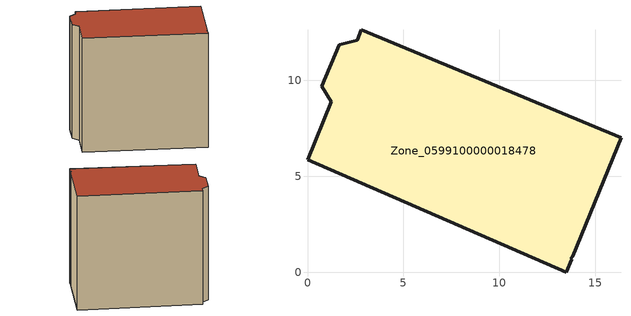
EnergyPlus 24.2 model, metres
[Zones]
Zone_0599100000018478
 floor ground (C_G): 13.51,0 0,5.86 1.25,8.88 0.76,9.7 1.66,11.87 2.59,12.11 2.79,12.64 16.35,7.01 13.84,0.83 13.73,0.7 13.78,0.68 z0
 wall outside (C_F): 0.76,9.7 1.25,8.88 0,5.86 13.51,0 13.78,0.68 13.73,0.7 13.84,0.83 16.35,7.01 2.79,12.64 2.59,12.11 1.66,11.87 0.76,9.7 z0:14.63
 roof outside (C_R): 13.84,0.83 16.35,7.01 2.79,12.64 2.59,12.11 1.66,11.87 0.76,9.7 1.25,8.88 0,5.86 13.51,0 13.78,0.68 13.73,0.7 z14.63
[BUILDING]
Pand.0599100000018478: North Axis=0; Terrain=City; Loads Convergence Tolerance Value=0.04; Temperature Convergence Tolerance Value=0.4; Solar Distribution=FullExterior; Maximum Number of Warmup Days=25; Minimum Number of Warmup Days=1
[Site:Location]
Rotterdam.The.Hague.AP_ZH_NLD Design_Conditions: Latitude=51.96; Longitude=4.45; Time Zone=1; Elevation=-4.5
[SITE:GROUNDTEMPERATURE:BUILDINGSURFACE]
18, 18, 18, 18, 18, 18, 18, 18, 18, 18, 18, 18
[MATERIAL] Thermal Absorptance=0.9; Solar Absorptance=0.7; Visible Absorptance=0.7
Name | Roughness | Thickness | Conductivity | Density | Specific Heat
G.TI.1946 | MediumSmooth | 0.15 | 1 | 540 | 1210
F.TI.1946 | Rough | 0.3 | 0.857143 | 1920 | 840
R.TI.1946 | MediumRough | 0.2 | 0.1 | 1500 | 1000
[CONSTRUCTION]
C_G: G.TI.1946
C_F: F.TI.1946
C_R: R.TI.1946
[ZONE]
Zone_0599100000018478: Type=1; Multiplier=1; Ceiling Height=Autocalculate; Volume=Autocalculate; Floor Area=autocalculate; Part of Total Floor Area=Yes
[ZONEINFILTRATION:DESIGNFLOWRATE]
Infil_Zone_0599100000018478: Zone or ZoneList or Space or SpaceList=Zone_0599100000018478; Schedule=AlwaysOn; Design Flow Rate Calculation Method=Flow/Area; Flow Rate per Floor Area=0.003; Constant Term Coefficient=1; Temperature Term Coefficient=0; Velocity Term Coefficient=0; Velocity Squared Term Coefficient=0
[HVACTEMPLATE:ZONE:IDEALLOADSAIRSYSTEM]
Zone_0599100000018478: Maximum Heating Supply Air Temperature=50; Minimum Cooling Supply Air Temperature=13; Maximum Heating Supply Air Humidity Ratio=0.0156; Minimum Cooling Supply Air Humidity Ratio=0.0077; Heating Limit=NoLimit; Cooling Limit=NoLimit; Dehumidification Control Type=ConstantSensibleHeatRatio; Cooling Sensible Heat Ratio=0.7; Dehumidification Setpoint=60; Humidification Control Type=None; Humidification Setpoint=30; Outdoor Air Method=None; Outdoor Air Flow Rate per Person=0.00944; Outdoor Air Flow Rate per Zone Floor Area=0; Outdoor Air Flow Rate per Zone=0; Demand Controlled Ventilation Type=None; Outdoor Air Economizer Type=NoEconomizer; Heat Recovery Type=None; Sensible Heat Recovery Effectiveness=0.7; Latent Heat Recovery Effectiveness=0.65
[ZONECONTROL:THERMOSTAT]
ThermostatControl_Zone_0599100000018478: Zone or ZoneList=Zone_0599100000018478; Control Type Schedule=DualSetpointControlType; Control 1=Thermostat_Zone_0599100000018478; Temperature Difference Between Cutout And Setpoint=0
[THERMOSTATSETPOINT:DUALSETPOINT]
Thermostat_Zone_0599100000018478: Heating Setpoint Temperature Schedule=HeatingSetpoint_Zone_0599100000018478; Cooling Setpoint Temperature Schedule=CoolingSetpoint_Zone_0599100000018478
[SCHEDULE:COMPACT]
HeatingSetpoint_Zone_0599100000018478: Through: 12/31, For: AllDays, Until: 24:00, 21
CoolingSetpoint_Zone_0599100000018478: Through: 12/31, For: AllDays, Until: 24:00, 24
DualSetpointControlType: Through: 12/31, For: AllDays, Until: 24:00, 4
AlwaysOn: Through: 12/31, For: AllDays, Until: 24:00, 1
